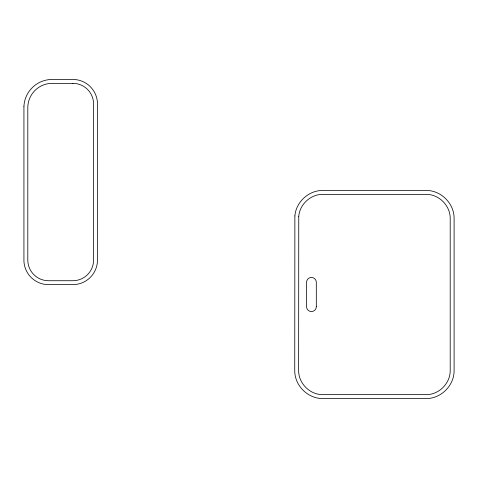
<?xml version="1.0" encoding="UTF-8"?>
<svg xmlns="http://www.w3.org/2000/svg" width="478" height="478" viewBox="0 0 478 478"><rect width="100%" height="100%" fill="white"/><g stroke="black" fill="none" stroke-linecap="round" stroke-linejoin="round"><path stroke-width="0.72" d="M23.936 106.241L23.93 261.299A24.611 24.611 0 0 0 47.22 284.589L74.168 284.589A24.611 24.611 0 0 0 97.458 261.299L97.458 102.776A24.611 24.611 0 0 0 74.168 79.485L50.686 79.491A28.268 28.268 0 0 0 23.936 106.241M294.878 215.948L294.741 370.277C294.394 385.388 307.898 398.897 323.009 398.544L425.832 398.544C440.943 398.897 454.447 385.388 454.1 370.277L454.1 218.715C454.447 203.61 440.943 190.101 425.832 190.453L323.009 190.453C308.908 190.178 295.99 201.889 294.878 215.948M298.756 216.331L298.636 370.277C298.338 383.302 309.983 394.948 323.009 394.649L425.832 394.649C438.858 394.948 450.503 383.302 450.198 370.277L450.198 218.715C450.503 205.695 438.858 194.05 425.832 194.349L323.009 194.349C310.849 194.116 299.712 204.208 298.756 216.331M72.877 83.351L52.168 83.351A24.366 24.366 0 0 0 27.802 107.723L27.802 260.014A20.709 20.709 0 0 0 48.511 280.723L72.877 280.723A20.709 20.709 0 0 0 93.586 260.014L93.586 104.067A20.709 20.709 0 0 0 72.877 83.351M316.305 306.685L316.305 282.313A4.876 4.876 0 0 0 311.429 277.443A4.876 4.876 0 0 0 306.553 282.313L306.553 306.685A4.876 4.876 0 0 0 311.429 311.554A4.876 4.876 0 0 0 316.305 306.685"/></g></svg>
